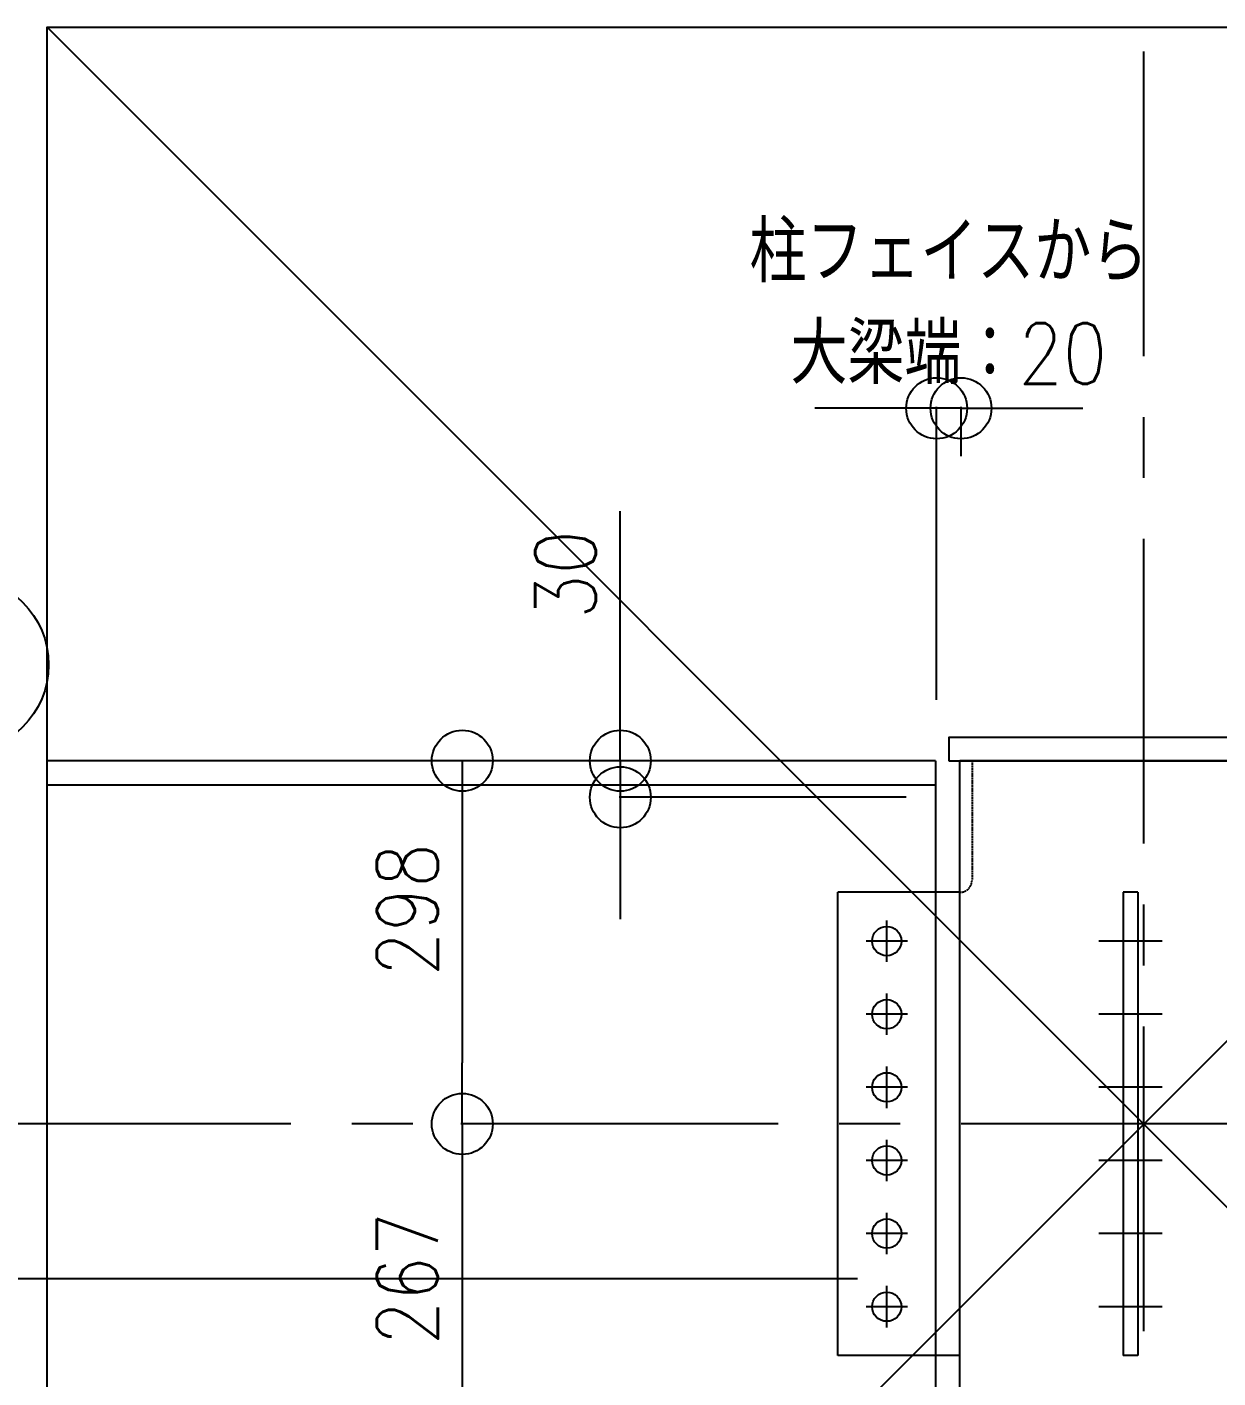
# Model space of a CAD drawing. Extents: x -668440 to 1010955, y -1678500 to 210463.
# Drawn here: x -617175 to -607400, y -997828 to -986743 of the extents above; entities that cross this region are included whole.
import ezdxf

# ---------------------------------------------------------------- set-up
doc = ezdxf.new("R2010")
doc.units = 0
doc.header["$MEASUREMENT"] = 0
doc.linetypes.add('CENTER', pattern=[2, 1.25, -0.25, 0.25, -0.25])
doc.linetypes.add('HASEN_S', pattern=[2, 1.5, -0.5])
doc.layers.get('0').update_dxf_attribs({"color": 3, "linetype": 'CONTINUOUS'})
doc.layers.get('Defpoints').update_dxf_attribs({"color": 251, "linetype": 'CONTINUOUS'})
doc.layers.add('00_ADDL', color=253, linetype='CONTINUOUS', plot=False)
for name, color, linetype in [('100', 5, 'CENTER'), ('_1-3_L-CS', 1, 'CONTINUOUS'), ('_5-6_GS-M', 6, 'CONTINUOUS'), ('_B-2_PL-M', 3, 'CONTINUOUS'), ('_B-3_PL-H', 4, 'HASEN_S'), ('_B-6_BN-M', 3, 'CONTINUOUS'), ('BOLT', 4, 'CONTINUOUS'), ('cfhole_u', 7, 'CONTINUOUS'), ('COL_H-494x302x13x21x13', 7, 'CONTINUOUS'), ('SH400-12-6-0-M22@60(0.0)', 7, 'CONTINUOUS'), ('standard2', 2, 'CONTINUOUS')]:
    doc.layers.add(name, color=color, linetype=linetype)
doc.styles.add('DRACAD', font='txt', dxfattribs={"width": 0.85, "bigfont": 'extfont2'})
doc.styles.get("Standard").update_dxf_attribs({"font": 'Osaka.ttc'})
doc.dimstyles.new('ISO-25', dxfattribs={"dimtxt": 2.5, "dimasz": 2.5, "dimexe": 1.25, "dimexo": 0.625, "dimtad": 1, "dimdec": 4, "dimdsep": 46, "dimtxsty": 'Standard', "dimcen": 2.5, "dimadec": 0, "dimazin": 0, "dimtfac": 1, "dimtdec": 4, "dimtmove": 0, "dimatfit": 3, "dimfxl": 1, "dimtolj": 1, "dimtzin": 0, "dimarcsym": 0})

# ---------------------------------------------------------------- blocks, each defined once
blk = doc.blocks.new('_ORIGIN')
at = {"color": 0, "linetype": 'ByBlock', "lineweight": -2}
blk.add_line((0, 0), (-1, 0), dxfattribs=at)
blk.add_circle((0, 0), 0.5, dxfattribs=at)
blk = doc.blocks.new('*D10645')
at = {"layer": '_5-6_GS-M', "color": 0, "lineweight": -2}
for p, q in [((-228343.1, -404199.1), (-228431.4, -404199.1)), ((-228430.1, -404249.1), (-228430.1, -404416.1)), ((-228174.3, -404466.1), (-228431.4, -404466.1))]:
    blk.add_line(p, q, dxfattribs=at)
at = {"layer": 'Defpoints', "color": 0}
for p in [(-228293.1, -404199.1), (-228430.1, -404466.1), (-228124.3, -404466.1)]:
    blk.add_point(p, dxfattribs=at)
at = {"layer": '_5-6_GS-M', "color": 0, "linetype": 'ByBlock', "lineweight": -2, "xscale": 50, "yscale": 50, "zscale": 50}
for p, rotation in [((-228430.1, -404199.1), 90), ((-228430.1, -404466.1), 270)]:
    blk.add_blockref('_ORIGIN', p, dxfattribs=dict(at, rotation=rotation))
at = {"layer": '_5-6_GS-M', "color": 0, "insert": (-228475.1, -404326.1), "char_height": 50, "attachment_point": 5, "rotation": 90, "style": 'DRACAD'}
blk.add_mtext('\\A1;267', dxfattribs=at)
blk = doc.blocks.new('*D10647')
at = {"layer": '_5-6_GS-M', "color": 0, "lineweight": -2}
for p, q in [((-228091.8, -403901.1), (-228431.4, -403901.1)), ((-228430.1, -403951.1), (-228430.1, -404149.1)), ((-228180.8, -404199.1), (-228431.4, -404199.1))]:
    blk.add_line(p, q, dxfattribs=at)
at = {"layer": 'Defpoints', "color": 0}
for p in [(-228041.8, -403901.1), (-228430.1, -404199.1), (-228130.8, -404199.1)]:
    blk.add_point(p, dxfattribs=at)
at = {"layer": '_5-6_GS-M', "color": 0, "linetype": 'ByBlock', "lineweight": -2, "xscale": 50, "yscale": 50, "zscale": 50}
for p, rotation in [((-228430.1, -403901.1), 90), ((-228430.1, -404199.1), 270)]:
    blk.add_blockref('_ORIGIN', p, dxfattribs=dict(at, rotation=rotation))
at = {"layer": '_5-6_GS-M', "color": 0, "insert": (-228475.1, -404023.3), "char_height": 50, "attachment_point": 5, "rotation": 90, "style": 'DRACAD'}
blk.add_mtext('\\A1;298', dxfattribs=at)
blk = doc.blocks.new('*D10648')
at = {"layer": '_5-6_GS-M', "color": 0, "lineweight": -2}
for p, q in [((-228300.4, -403851.1), (-228300.4, -403696.4)), ((-228091.8, -403901.1), (-228301.4, -403901.1)), ((-228300.4, -403901.1), (-228300.4, -403931.1)), ((-228065.8, -403931.1), (-228301.4, -403931.1)), ((-228300.4, -403981.1), (-228300.4, -404031.1))]:
    blk.add_line(p, q, dxfattribs=at)
at = {"layer": 'Defpoints', "color": 0}
for p in [(-228041.8, -403901.1), (-228300.4, -403931.1), (-228015.8, -403931.1)]:
    blk.add_point(p, dxfattribs=at)
at = {"layer": '_5-6_GS-M', "color": 0, "linetype": 'ByBlock', "lineweight": -2, "xscale": 50, "yscale": 50, "zscale": 50}
for p, rotation in [((-228300.4, -403901.1), 270), ((-228300.4, -403931.1), 90)]:
    blk.add_blockref('_ORIGIN', p, dxfattribs=dict(at, rotation=rotation))
at = {"layer": '_5-6_GS-M', "color": 0, "insert": (-228345.4, -403748.3), "char_height": 50, "attachment_point": 5, "rotation": 90, "style": 'DRACAD'}
blk.add_mtext('\\A1;30', dxfattribs=at)
blk = doc.blocks.new('*D10651')
at = {"layer": '_5-6_GS-M', "color": 0, "lineweight": -2}
for p, q in [((-228040.8, -403851.1), (-228040.8, -403610.7)), ((-228020.8, -403651.1), (-228020.8, -403610.7)), ((-228090.8, -403611.9), (-228140.8, -403611.9)), ((-228020.8, -403611.9), (-228040.8, -403611.9)), ((-227970.8, -403611.9), (-227920.8, -403611.9))]:
    blk.add_line(p, q, dxfattribs=at)
at = {"layer": 'Defpoints', "color": 0}
for p in [(-228040.8, -403611.9), (-228020.8, -403701.1), (-228040.8, -403901.1)]:
    blk.add_point(p, dxfattribs=at)
at = {"layer": '_5-6_GS-M', "color": 0, "linetype": 'ByBlock', "lineweight": -2, "xscale": 50, "yscale": 50, "zscale": 50}
blk.add_blockref('_ORIGIN', (-228040.8, -403611.9), dxfattribs=at)
at = {"layer": '_5-6_GS-M', "color": 0, "linetype": 'ByBlock', "lineweight": -2, "xscale": 50, "yscale": 50, "zscale": 50, "rotation": 180}
blk.add_blockref('_ORIGIN', (-228020.8, -403611.9), dxfattribs=at)
at = {"layer": '_5-6_GS-M', "color": 0, "insert": (-228030.8, -403525.3), "char_height": 50, "attachment_point": 5, "style": 'DRACAD'}
blk.add_mtext('\\A1;\\A1;柱フェイスから\\P大梁端：20', dxfattribs=at)
blk = doc.blocks.new('剛接合部C1Y')
at = {"layer": '00_ADDL'}
for p, q in [((-228770.77238, -403299.07507), (-226970.77238, -405099.07507)), ((-226970.77238, -403299.07507), (-228770.77238, -405099.07507))]:
    blk.add_line(p, q, dxfattribs=at)
at = {"layer": '00_ADDL', "transparency": 33554661}
blk.add_line((-228105.77238, -404326.07507), (-230066.06511, -404326.07507), dxfattribs=at)
at = {"layer": '00_ADDL'}
blk.add_lwpolyline([(-228770.77238, -405099.07507), (-228770.77238, -403299.07507), (-226970.77238, -403299.07507), (-226970.77238, -405099.07507)], close=True, dxfattribs=at)
at = {"layer": '100', "linetype": 'CENTER', "ltscale": 200}
for p, q in [((-227870.77238, -407169.07507), (-227870.77238, -403299.07507)), ((-226970.77238, -404199.07507), (-232770.77238, -404199.07507))]:
    blk.add_line(p, q, dxfattribs=at)
at = {"layer": '_1-3_L-CS', "ltscale": 10}
blk.add_circle((-228841.58199, -403822.31177), 72, dxfattribs=at)
at = {"layer": '_5-6_GS-M'}
for p, q in [((-228041.77238, -403901.07507), (-228770.77238, -403901.07507)), ((-228041.77238, -403901.07507), (-228041.77238, -404466.07507)), ((-228041.77238, -403921.07507), (-228770.77238, -403921.07507))]:
    blk.add_line(p, q, dxfattribs=at)
at = {"layer": '_B-2_PL-M'}
for p in [(-228121.7724, -404389.07507), (-228021.7724, -404009.07507)]:
    blk.add_line(p, (-228121.7724, -404009.07507), dxfattribs=at)
at = {"layer": '_B-3_PL-H'}
blk.add_line((-228011.7724, -403901.07507), (-228011.7724, -403999.07507), dxfattribs=at)
blk.add_arc((-228021.7724, -403999.07507), 10, 270, 0, dxfattribs=at)
at = {"layer": '_B-6_BN-M'}
for p, q in [((-228081.7724, -404066.07507), (-228081.7724, -404032.07507)), ((-228064.7724, -404049.07507), (-228098.7724, -404049.07507)), ((-228081.7724, -404126.07507), (-228081.7724, -404092.07507)), ((-228064.7724, -404109.07507), (-228098.7724, -404109.07507)), ((-228081.7724, -404186.07507), (-228081.7724, -404152.07507)), ((-228064.7724, -404169.07507), (-228098.7724, -404169.07507)), ((-228081.7724, -404246.07507), (-228081.7724, -404212.07507)), ((-228064.7724, -404229.07507), (-228098.7724, -404229.07507)), ((-228081.7724, -404306.07507), (-228081.7724, -404272.07507)), ((-228064.7724, -404289.07507), (-228098.7724, -404289.07507)), ((-228081.7724, -404366.07507), (-228081.7724, -404332.07507)), ((-228064.7724, -404349.07507), (-228098.7724, -404349.07507)), ((-228021.77238, -404389.07507), (-228121.7724, -404389.07507))]:
    blk.add_line(p, q, dxfattribs=at)
for centre in [(-228081.7724, -404049.07507), (-228081.7724, -404109.07507), (-228081.7724, -404169.07507), (-228081.7724, -404229.07507), (-228081.7724, -404289.07507), (-228081.7724, -404349.07507)]:
    blk.add_circle(centre, 12, dxfattribs=at)
at = {"layer": 'BOLT'}
for p, q in [((-227855.77238, -404049.07507), (-227907.77238, -404049.07507)), ((-227855.77238, -404109.07507), (-227907.77238, -404109.07507)), ((-227855.77238, -404169.07507), (-227907.77238, -404169.07507)), ((-227855.77238, -404229.07507), (-227907.77238, -404229.07507)), ((-227855.77238, -404289.07507), (-227907.77238, -404289.07507)), ((-227855.77238, -404349.07507), (-227907.77238, -404349.07507))]:
    blk.add_line(p, q, dxfattribs=at)
at = {"layer": 'cfhole_u'}
blk.add_lwpolyline([(-228030.77238, -403901.07507), (-227710.77238, -403901.07507), (-227710.77238, -403882.07507), (-228030.77238, -403882.07507)], close=True, dxfattribs=at)
at = {"layer": 'COL_H-494x302x13x21x13'}
for p in [(-227719.77238, -403901.07507), (-228021.77238, -405099.07507)]:
    blk.add_line(p, (-228021.77238, -403901.07507), dxfattribs=at)
at = {"layer": 'SH400-12-6-0-M22@60(0.0)'}
for p, q in [((-227887.77238, -404009.07507), (-227887.77238, -404389.07507)), ((-227875.77238, -404009.07507), (-227887.77238, -404009.07507)), ((-227875.77238, -404009.07507), (-227875.77238, -404389.07507)), ((-227875.77238, -404389.07507), (-227887.77238, -404389.07507))]:
    blk.add_line(p, q, dxfattribs=at)
at = {"layer": 'standard2'}
for p, q in [((-227870.77238, -403901.07507), (-227870.77238, -403901.07507)), ((-227870.77238, -404199.07507), (-227870.77238, -404199.07507))]:
    blk.add_line(p, q, dxfattribs=at)
at = {"layer": '_5-6_GS-M'}
dim = blk.add_linear_dim(base=(-228040.77238, -403611.94755), p1=(-228020.77236, -403701.07507), p2=(-228040.77238, -403901.07507), text='\\A1;柱フェイスから\\P大梁端：<>', dimstyle='ISO-25', override={"dimtxt": 50, "dimasz": 50, "dimexo": 50, "dimgap": 20, "dimdec": 0, "dimtxsty": 'DRACAD', "dimblk1": 'ORIGIN', "dimblk2": 'ORIGIN', "dimsah": 1, "dimtfill": 0, "dimtfillclr": 0}, dxfattribs=at)
dim.commit()
dim.dimension.update_dxf_attribs({"geometry": '*D10651', "text_midpoint": (-228030.77237, -403611.94755), "dimtype": 160})
for base, p1, p2, override, picture, middle in [((-228300.40399, -403931.07507), (-228041.77238, -403901.07507), (-228015.77236, -403931.07507), {"dimtxt": 50, "dimasz": 50, "dimexe": 1, "dimexo": 50, "dimgap": 20, "dimdec": 0, "dimtxsty": 'DRACAD', "dimblk1": 'ORIGIN', "dimblk2": 'ORIGIN', "dimsah": 1}, '*D10648', (-228300.40399, -403748.31465)), ((-228430.10571, -404199.07507), (-228041.77238, -403901.07507), (-228130.81377, -404199.07507), {"dimtxt": 50, "dimasz": 50, "dimexo": 50, "dimgap": 20, "dimdec": 0, "dimtxsty": 'DRACAD', "dimblk1": 'ORIGIN', "dimblk2": 'ORIGIN', "dimsah": 1}, '*D10647', (-228430.10571, -404023.28247)), ((-228430.10571, -404466.07507), (-228293.10571, -404199.07507), (-228124.28017, -404466.07507), {"dimtxt": 50, "dimasz": 50, "dimexo": 50, "dimgap": 20, "dimdec": 0, "dimtxsty": 'DRACAD', "dimblk1": 'ORIGIN', "dimblk2": 'ORIGIN', "dimsah": 1}, '*D10645', (-228430.10571, -404326.07507))]:
    dim = blk.add_linear_dim(base=base, p1=p1, p2=p2, angle=90, dimstyle='ISO-25', override=override, dxfattribs=at)
    dim.commit()
    dim.dimension.update_dxf_attribs({"geometry": picture, "text_midpoint": middle, "dimtype": 160})

msp = doc.modelspace()

# ---------------------------------------------------------------- block references
at = {"xscale": 10, "yscale": 10, "zscale": 10}
msp.add_blockref('剛接合部C1Y', (1670698.6842, 3046247.35843, 5600), dxfattribs=at)

doc.saveas('drawing.dxf')
